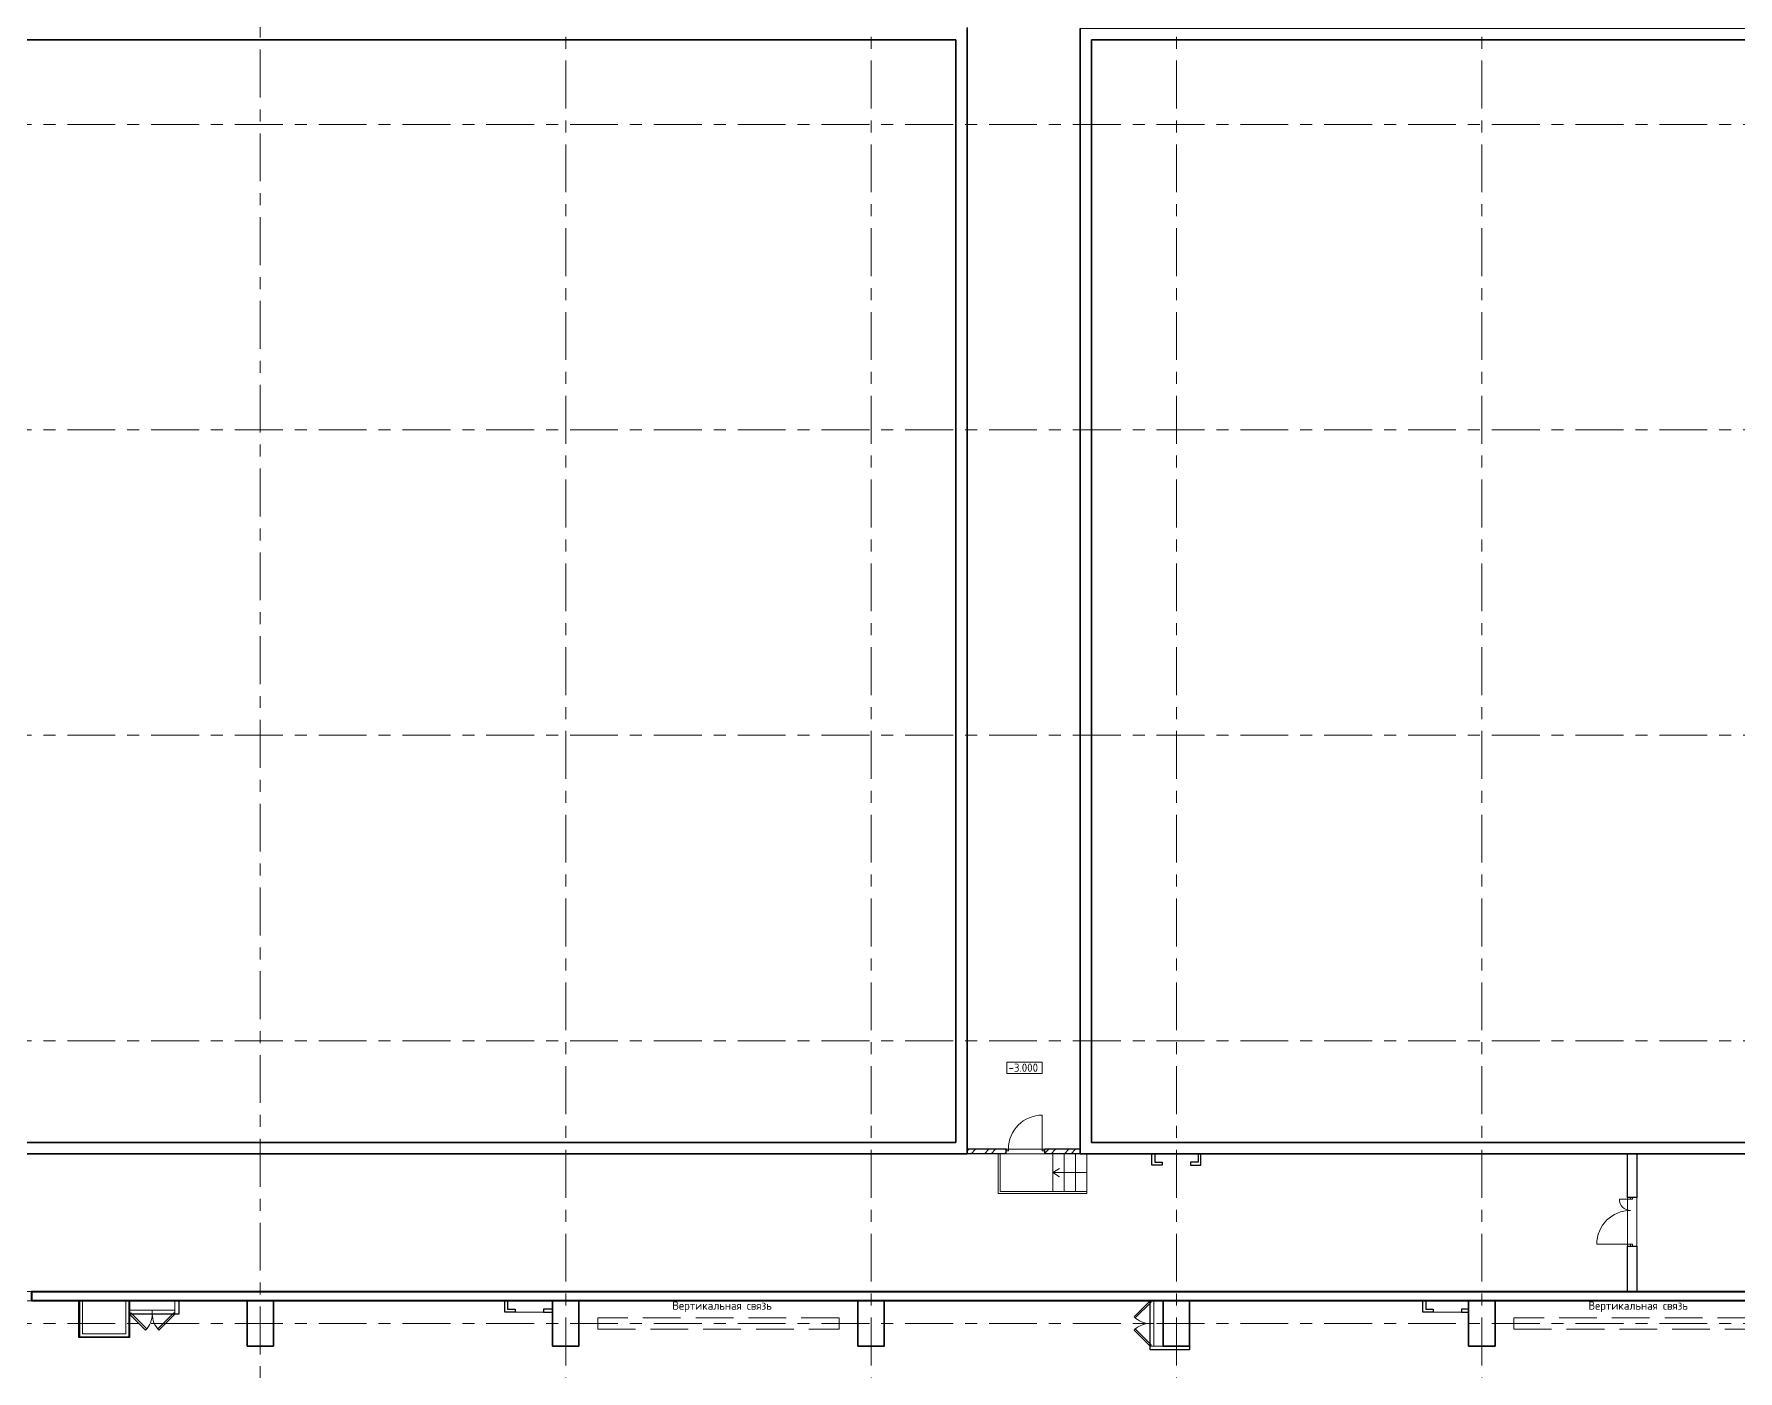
# Model space of a CAD drawing. Header units: millimetres. Extents: x -813692 to 807431, y 0 to 1813163.
# Drawn here: x -203109 to -157916, y 794719 to 830178 of the extents above; entities that cross this region are included whole.
import ezdxf

# ---------------------------------------------------------------- set-up
doc = ezdxf.new("R2010")
doc.units = ezdxf.units.MM
doc.linetypes.add('ГОСТ 2.303 4', pattern=[7, 5, -2, 0])
doc.linetypes.add('Линия сетки', pattern=[22.225, 12.7, -3.175, 3.175, -3.175])
for name, color, linetype, lineweight in [('07_1_TС', 150, 'Continuous', 9), ('A-ANNO-DIMS', 7, 'Continuous', 9), ('KR_0.2', 252, 'Continuous', 20), ('KR_0.35', 252, 'Continuous', 35), ('KR_punk', 252, 'ГОСТ 2.303 4', 0), ('S-GRID', 252, 'Continuous', 9), ('АР_двери', 252, 'Continuous', 0), ('АР_кирпич120', 252, 'Continuous', 30), ('АР_кирпич250', 252, 'Continuous', 30), ('АР_кирпичные перегородки 120', 252, 'Continuous', 30), ('АР_монолит', 252, 'Continuous', 50), ('АР_Площади', 252, 'Continuous', 0), ('АР_сущ. стены', 252, 'Continuous', 30), ('АР_тонкая линия', 252, 'Continuous', 5), ('двери', 7, 'Continuous', 9)]:
    doc.layers.add(name, color=color, linetype=linetype, lineweight=lineweight)
doc.layers.add('АР_обшивка коробов', color=252, linetype='Continuous')
doc.styles.add('GOST 2.304', font='')
doc.styles.get('GOST 2.304').set_extended_font_data('GOST Common')

# ---------------------------------------------------------------- blocks, each defined once
blk = doc.blocks.new('КР_подвал')
at = {"layer": 'KR_0.2', "ltscale": 200}
blk.add_lwpolyline([(62000, 16850), (59000, 16850)], dxfattribs=at)
at = {"layer": 'KR_0.35', "ltscale": 200}
for points in [[(28250, 55396), (28250, 46400), (58700, 46400)], [(59000, 16850), (59000, 46700)], [(62000, 16850), (62000, 46700)], [(58700, 17150), (58700, 46400)], [(62300, 17150), (62300, 46400)], [(62300, 46400), (238300, 46400)], [(62300, 17150), (233501, 17150), (233501, 33250), (238300, 33250)], [(2250, 16850), (59000, 16850)], [(2453, 17150), (58700, 17150)], [(62000, 16850), (233801, 16850)]]:
    blk.add_lwpolyline(points, dxfattribs=at)
for points in [[(39900, 11750), (40600, 11750), (40600, 12950), (39900, 12950)], [(48000, 11750), (48700, 11750), (48700, 12950), (48000, 12950)], [(56100, 11750), (56800, 11750), (56800, 12950), (56100, 12950)], [(64200, 11750), (64900, 11750), (64900, 12950), (64200, 12950)], [(72300, 11750), (73000, 11750), (73000, 12950), (72300, 12950)]]:
    blk.add_lwpolyline(points, close=True, dxfattribs=at)
at = {"layer": 'KR_punk', "ltscale": 200}
for points in [[(49200, 12200), (55600, 12200), (55600, 12500), (49200, 12500)], [(73500, 12200), (79900, 12200), (79900, 12500), (73500, 12500)]]:
    blk.add_lwpolyline(points, close=True, dxfattribs=at)
at = {"layer": 'АР_тонкая линия', "char_height": 220, "attachment_point": 7, "style": 'GOST 2.304'}
for insert in [(51178, 12654), (75478, 12654)]:
    blk.add_mtext('Вертикальная связь', dxfattribs=dict(at, insert=insert))
blk = doc.blocks.new('Д-1000-ОП-Л')
at = {"layer": 'АР_двери'}
for points in [[(-318.5, -560), (-318.5, 340)], [(-1268.5, -560), (-1218.5, -560), (-1218.5, -610), (-1268.5, -610), (-1268.5, -560)], [(-318.5, -560), (-268.5, -560), (-268.5, -610), (-318.5, -610), (-318.5, -560)]]:
    blk.add_lwpolyline(points, dxfattribs=at)
blk.add_arc((-318.5, -560), 900, 90, 180, dxfattribs=at)
blk = doc.blocks.new('Оси200')
at = {"layer": 'S-GRID', "linetype": 'Линия сетки', "ltscale": 100}
for points in [[(-356003.6, -127703.3), (-356003.8, -221903.3)], [(-347903.6, -127703.3), (-347903.8, -221903.3)], [(-339803.6, -127703.3), (-339803.8, -221903.3)], [(-331703.6, -127703.3), (-331703.8, -221903.3)], [(-364103.6, -138523.2), (-364103.8, -221903.3)], [(-165703.8, -169404.1), (-412703.7, -169403.6)], [(-165703.8, -177504.1), (-412703.7, -177503.6)], [(-165703.8, -185604.1), (-412703.7, -185603.6)], [(-165703.8, -193704.1), (-412703.7, -193703.6)], [(-165703.8, -201204.1), (-412703.7, -201203.6)]]:
    blk.add_lwpolyline(points, dxfattribs=at)
blk = doc.blocks.new('Д-1300-ДП-П')
at = {"layer": 'АР_двери'}
for points in [[(-488.5, -185), (-488.5, 715)], [(711.5, -185), (711.5, 115)], [(-488.5, -185), (-538.5, -185), (-538.5, -235), (-488.5, -235), (-488.5, -185)], [(761.5, -185), (711.5, -185), (711.5, -235), (761.5, -235), (761.5, -185)]]:
    blk.add_lwpolyline(points, dxfattribs=at)
for centre, radius, start, end in [((-488.5, -185), 900, 0, 90), ((711.5, -185), 300, 90, 180)]:
    blk.add_arc(centre, radius, start, end, dxfattribs=at)
blk = doc.blocks.new('*U296')
for p, q in [((-600, 0), (-600, 100)), ((0, 0), (0, 100))]:
    blk.add_line(p, q)
blk.add_lwpolyline([(0, 0), (-424, -424), (-455, -393), (-31, 31)], close=True)
blk.add_arc((0, 0), 600, 180, 225)

msp = doc.modelspace()

# ---------------------------------------------------------------- hatches: boundary and pattern name
at = {"layer": 'АР_кирпичные перегородки 120', "lineweight": 0}
h = msp.add_hatch(dxfattribs=at)
h.set_pattern_fill('ANSI32', color=256, scale=1000)
h.set_pattern_definition([(45, (-1241.95, 1181845.07), (-265.16504, 265.16504), []), (45, (-1065.17, 1181845.07), (-265.16504, 265.16504), [])])
h.paths.add_polyline_path([(-177326.9, 800597.6), (-178358.7, 800597.6), (-178358.7, 800477.6), (-177326.9, 800477.6)])
h.paths.add_polyline_path([(-175358.7, 800597.6), (-176296.9, 800597.6), (-176296.9, 800477.6), (-175358.7, 800477.6)])

# ---------------------------------------------------------------- linework, layer by layer
at = {"layer": '07_1_TС', "ltscale": 100}
for points in [[(-200573.6, 796327.6), (-200573.6, 796577.6), (-199373.6, 796577.6), (-199373.6, 796327.6)], [(-173408.4, 796577.6), (-173158.4, 796577.6), (-173158.4, 795377.6), (-173408.4, 795377.6)]]:
    msp.add_lwpolyline(points, close=True, dxfattribs=at)
at = {"layer": 'АР_кирпич120', "color": 1}
for p, q in [((-177326.9, 800597.6), (-178358.7, 800597.6)), ((-177326.9, 800477.6), (-178358.7, 800477.6)), ((-177326.9, 800477.6), (-177326.9, 800597.6)), ((-175358.7, 800597.6), (-176296.9, 800597.6)), ((-176296.9, 800477.6), (-176296.9, 800597.6)), ((-175358.7, 800477.6), (-176296.9, 800477.6))]:
    msp.add_line(p, q, dxfattribs=at)
at = {"layer": 'АР_кирпич250'}
for p, q in [((-160848.7, 796827.6), (-160848.7, 798027.6)), ((-160848.7, 798027.6), (-160598.7, 798027.6)), ((-160598.7, 798027.6), (-160598.7, 796827.6))]:
    msp.add_line(p, q, dxfattribs=at)
msp.add_lwpolyline([(-160848.7, 800477.6), (-160598.7, 800477.6), (-160598.7, 799317.6), (-160848.7, 799317.6)], close=True, dxfattribs=at)
at = {"layer": 'АР_обшивка коробов', "lineweight": 30}
for points in [[(-173183.6, 800177.6), (-173458.6, 800177.6), (-173458.6, 800477.7), (-173383.6, 800477.7), (-173383.6, 800252.7), (-173183.6, 800252.7), (-173183.6, 800177.6)], [(-172433.8, 800177.6), (-172158.8, 800177.6), (-172158.8, 800477.7), (-172233.8, 800477.7), (-172233.8, 800252.7), (-172433.8, 800252.7), (-172433.8, 800177.6)], [(-200573.7, 796577.6), (-200573.7, 795602.2), (-201923.7, 795602.2), (-201923.7, 796577.6)], [(-199273.6, 796577.6), (-199273.6, 796227.6), (-200574.7, 796227.6)], [(-190347.3, 796277.6), (-190622.3, 796277.6), (-190622.3, 796577.7), (-190547.3, 796577.7), (-190547.3, 796352.7), (-190347.3, 796352.7), (-190347.3, 796277.6)], [(-189597.3, 796277.6), (-189358.7, 796277.6), (-189358.7, 796352.6), (-189597.3, 796352.6), (-189597.3, 796277.6)], [(-172458.7, 795277.6), (-173508.4, 795277.6), (-173508.4, 796577.6)], [(-165997.3, 796277.6), (-166272.3, 796277.6), (-166272.3, 796577.7), (-166197.3, 796577.7), (-166197.3, 796352.7), (-165997.3, 796352.7), (-165997.3, 796277.6)], [(-165247.3, 796277.6), (-165058.6, 796277.6), (-165058.6, 796352.6), (-165247.3, 796352.6), (-165247.3, 796277.6)], [(-172458.7, 795377.6), (-172458.7, 795277.6)]]:
    msp.add_lwpolyline(points, dxfattribs=at)
at = {"layer": 'АР_обшивка коробов', "lineweight": 5}
for points in [[(-200586.2, 796577.6), (-200586.2, 795614.7), (-201911.2, 795614.7), (-201911.2, 796577.6)], [(-200598.7, 796577.6), (-200598.7, 795627.2), (-201898.7, 795627.2), (-201898.7, 796577.6)], [(-200673.7, 796577.6), (-200673.7, 795702.2), (-201823.7, 795702.2), (-201823.7, 796577.6)]]:
    msp.add_lwpolyline(points, dxfattribs=at)
at = {"layer": 'АР_Площади', "ltscale": 0.5}
for points in [[(-175358.7, 800597.6), (-178358.6, 800597.6), (-178358.6, 833327.6), (-157258.5, 833327.6), (-157258.5, 833027.5), (-155958.8, 833027.5), (-155958.8, 833327.7), (-153803.3, 833327.7), (-153803.3, 830327.6), (-175358.6, 830327.6), (-175358.7, 800597.6)], [(-219718.7, 796827.6), (-219718.7, 800477.6), (-160848.7, 800477.6), (-160848.7, 796827.6), (-219718.7, 796827.6)]]:
    msp.add_lwpolyline(points, dxfattribs=at)
msp.add_lwpolyline([(-160598.7, 800477.6), (-103158.7, 800477.6), (-103158.7, 796827.6), (-160598.7, 796827.6)], close=True, dxfattribs=at)
at = {"layer": 'АР_Площади', "color": 5, "ltscale": 0.5}
msp.add_lwpolyline([(-204858.6, 796577.6), (-201923.7, 796577.6), (-201923.7, 795602.2), (-200573.7, 795602.2), (-200574.7, 796227.6), (-199273.6, 796227.6), (-199273.6, 796577.6), (-197458.7, 796577.6), (-197458.6, 795377.7), (-196758.7, 795377.6), (-196758.6, 796577.6), (-190622.3, 796577.6), (-190622.3, 796277.6), (-189358.6, 796277.6), (-189358.6, 795377.7), (-188658.7, 795377.6), (-188658.6, 796577.6), (-181258.7, 796577.6), (-181258.7, 795377.6), (-180558.6, 795377.7), (-180558.6, 796577.7), (-173508.4, 796577.7), (-173508.4, 795277.6), (-172458.7, 795277.6), (-172458.6, 796577.7), (-166272.3, 796577.7), (-166272.3, 796277.6), (-165058.6, 796277.6), (-165058.7, 795377.6), (-164358.6, 795377.7), (-164358.6, 796577.6), (-156958.6, 796577.7)], dxfattribs=at)
at = {"layer": 'АР_сущ. стены', "color": 7, "linetype": 'Continuous', "lineweight": 40, "flags": 128}
for points in [[(-128558.7, 796692.6), (-128558.7, 796577.6), (-203168.7, 796577.6), (-203168.7, 796827.6), (-160598.7, 796827.6)], [(-160598.7, 796827.6), (-128558.7, 796827.6), (-128558.7, 796692.6)]]:
    msp.add_lwpolyline(points, dxfattribs=at)
at = {"layer": 'АР_сущ. стены', "color": 7, "linetype": 'Continuous', "lineweight": 40}
msp.add_lwpolyline([(-203058.7, 796827.6), (-160848.7, 796827.6)], dxfattribs=at)
at = {"layer": 'АР_тонкая линия'}
for p, q in [((-177536.9, 800477.6), (-177536.9, 799427.9)), ((-177486.9, 800477.6), (-177486.9, 799477.9)), ((-176086.9, 800477.6), (-176086.9, 799477.9)), ((-175788.6, 800477.6), (-175788.6, 799477.9)), ((-175486.9, 800477.6), (-175486.9, 799477.9)), ((-175186.9, 800477.6), (-175186.9, 799427.9)), ((-176086.9, 799977.8), (-175913.7, 800088)), ((-176086.9, 799977.8), (-175186.9, 799977.8)), ((-176086.9, 799977.8), (-175913.7, 799867.5)), ((-175186.9, 799477.9), (-177486.9, 799477.9)), ((-175186.9, 799427.9), (-177536.9, 799427.9))]:
    msp.add_line(p, q, dxfattribs=at)
msp.add_lwpolyline([(-177308.6, 802907.2), (-176368.9, 802907.2), (-176368.9, 802607.9), (-177308.6, 802607.9)], close=True, dxfattribs=at)

# ---------------------------------------------------------------- block references
at = {"layer": 'A-ANNO-DIMS', "color": 18, "lineweight": 0, "true_color": 0x000000}
msp.add_blockref('Оси200', (166995, 997181.2), dxfattribs=at)
at = {"layer": 'АР_двери', "color": 0}
msp.add_blockref('Д-1000-ОП-Л', (-176048.4, 801162.9), dxfattribs=at)
at = {"layer": 'АР_двери', "color": 0, "rotation": 90}
msp.add_blockref('Д-1300-ДП-П', (-160946, 798566.1), dxfattribs=at)
at = {"layer": 'АР_монолит'}
msp.add_blockref('КР_подвал', (-237358.6, 783627.7), dxfattribs=at)
at = {"layer": 'двери', "xscale": -1}
msp.add_blockref('*U296', (-200573.6, 796227.6), dxfattribs=at)
at = {"layer": 'двери'}
msp.add_blockref('*U296', (-199373.6, 796227.6), dxfattribs=at)
at = {"layer": 'двери', "xscale": -1, "rotation": 270}
msp.add_blockref('*U296', (-173508.4, 796577.6), dxfattribs=at)
at = {"layer": 'двери', "rotation": 270}
msp.add_blockref('*U296', (-173508.4, 795377.6), dxfattribs=at)

# ---------------------------------------------------------------- texts
at = {"layer": 'АР_тонкая линия', "insert": (-177262.9, 802651.8), "char_height": 220, "attachment_point": 7, "style": 'GOST 2.304'}
msp.add_mtext('-3.000', dxfattribs=at)

doc.saveas('drawing.dxf')
